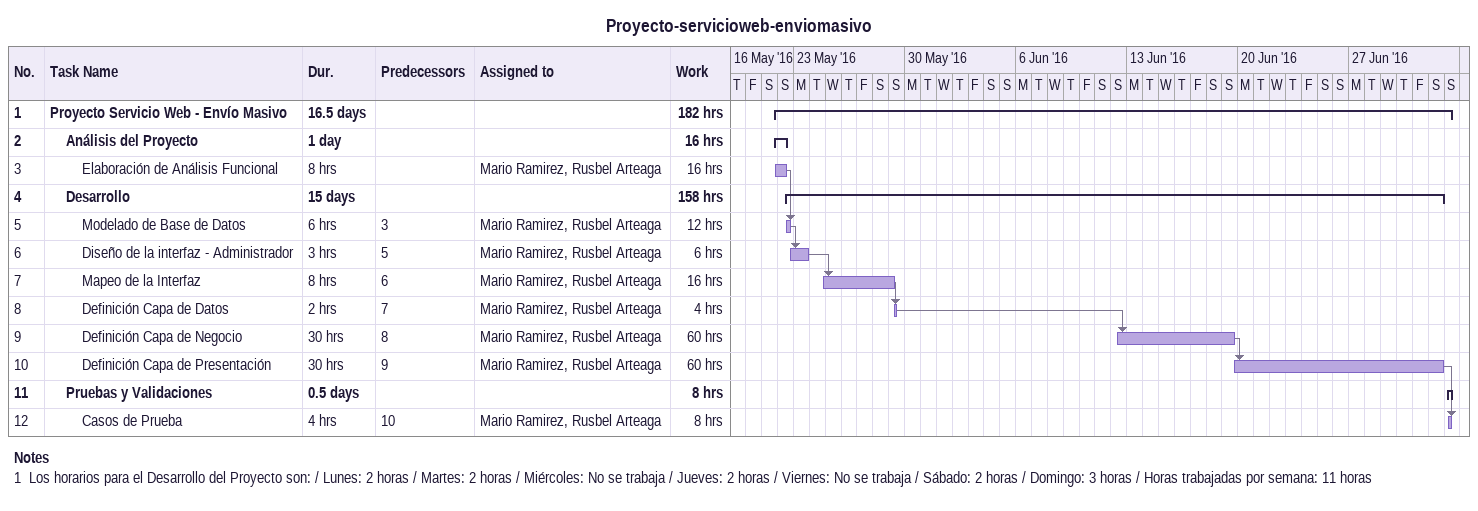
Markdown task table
Proyecto-servicioweb-enviomasivo

| ID | Level | Task | Duration | Start | Finish | Predecessors | Resources | Work (h) |
|---|---|---|---|---|---|---|---|---|
| 1 | 1 | **Proyecto Servicio Web - Envío Masivo** | 16.5d | 2016-05-21 | 2016-07-03 |  |  | 182 |
| 2 | 2 | **Análisis del Proyecto** | 1d | 2016-05-21 | 2016-05-22 |  |  | 16 |
| 3 | 3 | Elaboración de Análisis Funcional | 8h | 2016-05-21 | 2016-05-22 |  | Mario Ramirez, Rusbel Arteaga | 16 |
| 4 | 2 | **Desarrollo** | 15d | 2016-05-22 | 2016-07-02 |  |  | 158 |
| 5 | 3 | Modelado de Base de Datos | 6h | 2016-05-22 | 2016-05-22 | 3 | Mario Ramirez, Rusbel Arteaga | 12 |
| 6 | 3 | Diseño de la interfaz - Administrador | 3h | 2016-05-22 | 2016-05-23 | 5 | Mario Ramirez, Rusbel Arteaga | 6 |
| 7 | 3 | Mapeo de la Interfaz | 8h | 2016-05-24 | 2016-05-29 | 6 | Mario Ramirez, Rusbel Arteaga | 16 |
| 8 | 3 | Definición Capa de Datos | 2h | 2016-05-29 | 2016-05-29 | 7 | Mario Ramirez, Rusbel Arteaga | 4 |
| 9 | 3 | Definición Capa de Negocio | 30h | 2016-06-12 | 2016-06-19 | 8 | Mario Ramirez, Rusbel Arteaga | 60 |
| 10 | 3 | Definición Capa de Presentación | 30h | 2016-06-19 | 2016-07-02 | 9 | Mario Ramirez, Rusbel Arteaga | 60 |
| 11 | 2 | **Pruebas y Validaciones** | 0.5d | 2016-07-03 | 2016-07-03 |  |  | 8 |
| 12 | 3 | Casos de Prueba | 4h | 2016-07-03 | 2016-07-03 | 10 | Mario Ramirez, Rusbel Arteaga | 8 |

Notes
- 1: Los horarios para el Desarrollo del Proyecto son: / Lunes: 2 horas / Martes: 2 horas / Miércoles: No se trabaja / Jueves: 2 horas / Viernes: No se trabaja / Sábado: 2 horas / Domingo: 3 horas / Horas trabajadas por semana: 11 horas
